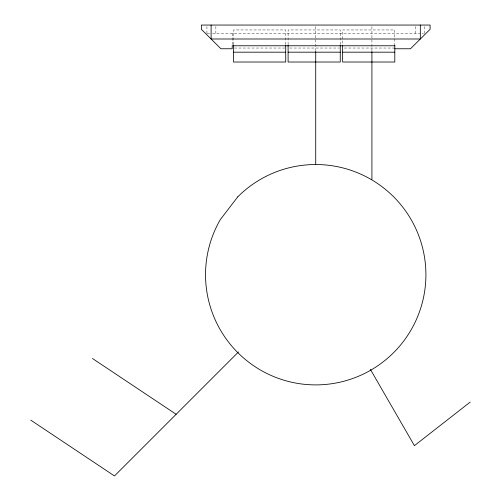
<?xml version="1.0" encoding="UTF-8"?>
<svg xmlns="http://www.w3.org/2000/svg" width="501" height="501" viewBox="0 0 501 501"><rect width="100%" height="100%" fill="white"/><g stroke="black" fill="none" stroke-linecap="round" stroke-linejoin="round"><path stroke-width="0.38" stroke-dasharray="2.5 1.88" d="M207.201 33.417L211.24 33.417M212.449 33.417L420.201 33.417M422.086 33.417L423.433 33.417M234.336 48.033L285.72 48.033M289.653 48.033L339.484 48.033M344.193 48.033L394.801 48.033M424.51 26.572L424.51 33.417M415.573 26.572L415.573 33.417M394.801 45.766L394.801 29.947L342.64 29.947L342.64 44.52M371.917 26.616L371.917 51.641M340.26 44.52L340.26 29.947L288.1 29.947L288.1 44.52M315.718 26.603L315.718 50.701M285.72 44.52L285.72 29.947L233.554 29.947L233.554 44.52M232.207 33.417L232.207 44.996M215.862 26.572L215.862 33.417M206.932 26.572L206.932 33.417"/><path stroke-width="0.75" d="M238.476 351.959L114.478 475.95L30.793 420.157M470.207 402.078L414.415 445.658L370.339 369.318M394.801 45.766L232.207 45.766L232.207 48.76L220.954 48.76L201.352 29.308L201.352 25.05L430.09 25.05L430.09 29.308L410.488 48.76L394.801 48.76M233.554 52.185L285.72 52.185M288.1 52.185L340.26 52.185M342.64 52.185L394.801 52.185M92.46 358.497L176.145 414.289M420.326 25.05L420.326 38.997L211.115 38.997L211.115 25.05M394.801 45.284L394.801 62.018L342.64 62.018L342.64 45.14M371.917 51.641L371.917 179.289M340.26 45.14L340.26 62.018L288.1 62.018L288.1 45.14M315.718 51.478L315.718 164.522M285.72 45.14L285.72 62.018L233.554 62.018L233.554 45.14M237.806 196.799L220.296 219.62A110.182 110.182 0 0 0 306.117 384.474A110.182 110.182 0 0 0 419.262 237.023A110.182 110.182 0 0 0 237.806 196.799"/></g></svg>
